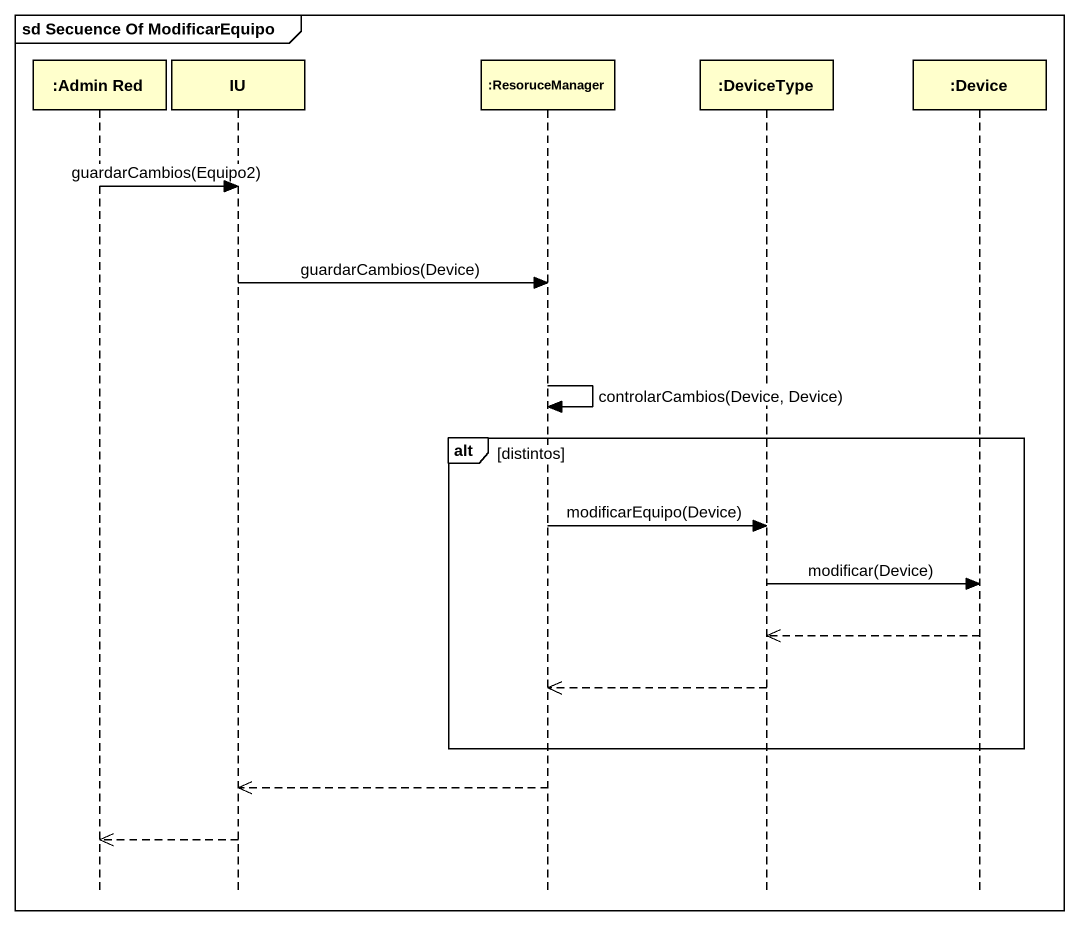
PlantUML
@startuml
mainframe sd Secuence Of ModificarEquipo
hide footbox
participant ":Admin Red" as Admin_Red
participant IU
participant ":ResoruceManager" as ResoruceManager
participant ":DeviceType" as DeviceType
participant ":Device" as Device

Admin_Red -> IU : guardarCambios(Equipo2)
IU -> ResoruceManager : guardarCambios(Device)
ResoruceManager -> ResoruceManager : controlarCambios(Device, Device)
alt distintos
  ResoruceManager -> DeviceType : modificarEquipo(Device)
  DeviceType -> Device : modificar(Device)
  Device -->> DeviceType
  DeviceType -->> ResoruceManager
end
ResoruceManager -->> IU
IU -->> Admin_Red
@enduml
